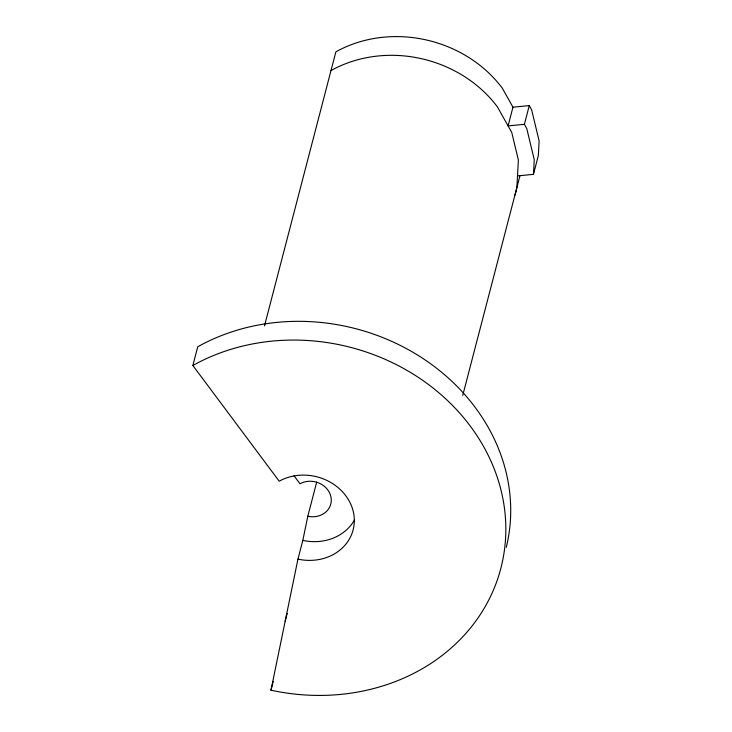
<?xml version="1.0" encoding="UTF-8"?>
<svg xmlns="http://www.w3.org/2000/svg" width="732" height="732" viewBox="0 0 732 732"><rect width="100%" height="100%" fill="white"/><g stroke="black" fill="none" stroke-linecap="round" stroke-linejoin="round"><path stroke-width="1.1" d="M517.506 175.9L533.463 174.353L534.259 159.722L526.756 128.53L524.405 124.321L529.282 105.6L512.958 107.183L502.326 88.215A120.515 105.6 14.6 0 0 335.869 51.853L264.49 325.886M506.306 547.307A200.852 176.009 14.6 0 0 421.87 357.783A200.852 176.009 14.6 0 0 197.741 346.776L192.864 365.506A200.852 176.009 14.6 0 1 501.301 491.337A200.852 176.009 14.6 0 1 270.968 690.184L297.951 559.129L302.828 540.399L307.806 516.261L316.727 481.985M285.169 621.212L287.182 613.498M270.968 690.184L273.265 681.373M512.958 107.183L508.081 125.904L524.405 124.321M462.743 395.417L520.022 175.515M533.463 174.353L538.34 155.623L539.136 140.992L531.633 109.8L529.282 105.6M294.026 475.8L299.992 483.788A20.084 17.605 14.6 0 1 330.837 496.369A20.084 17.605 14.6 0 1 307.806 516.261M192.864 365.506L279.203 481.208A48.202 42.246 14.6 0 1 353.236 511.403A48.202 42.246 14.6 0 1 297.951 559.129M330.992 70.583A120.515 105.6 14.6 0 1 497.449 106.936L511.75 132.455L518.366 159.979L516.865 187.63A120.515 105.6 14.6 0 1 514.999 195.115M354.627 519.656A48.202 42.246 14.6 0 1 302.828 540.399"/></g></svg>
